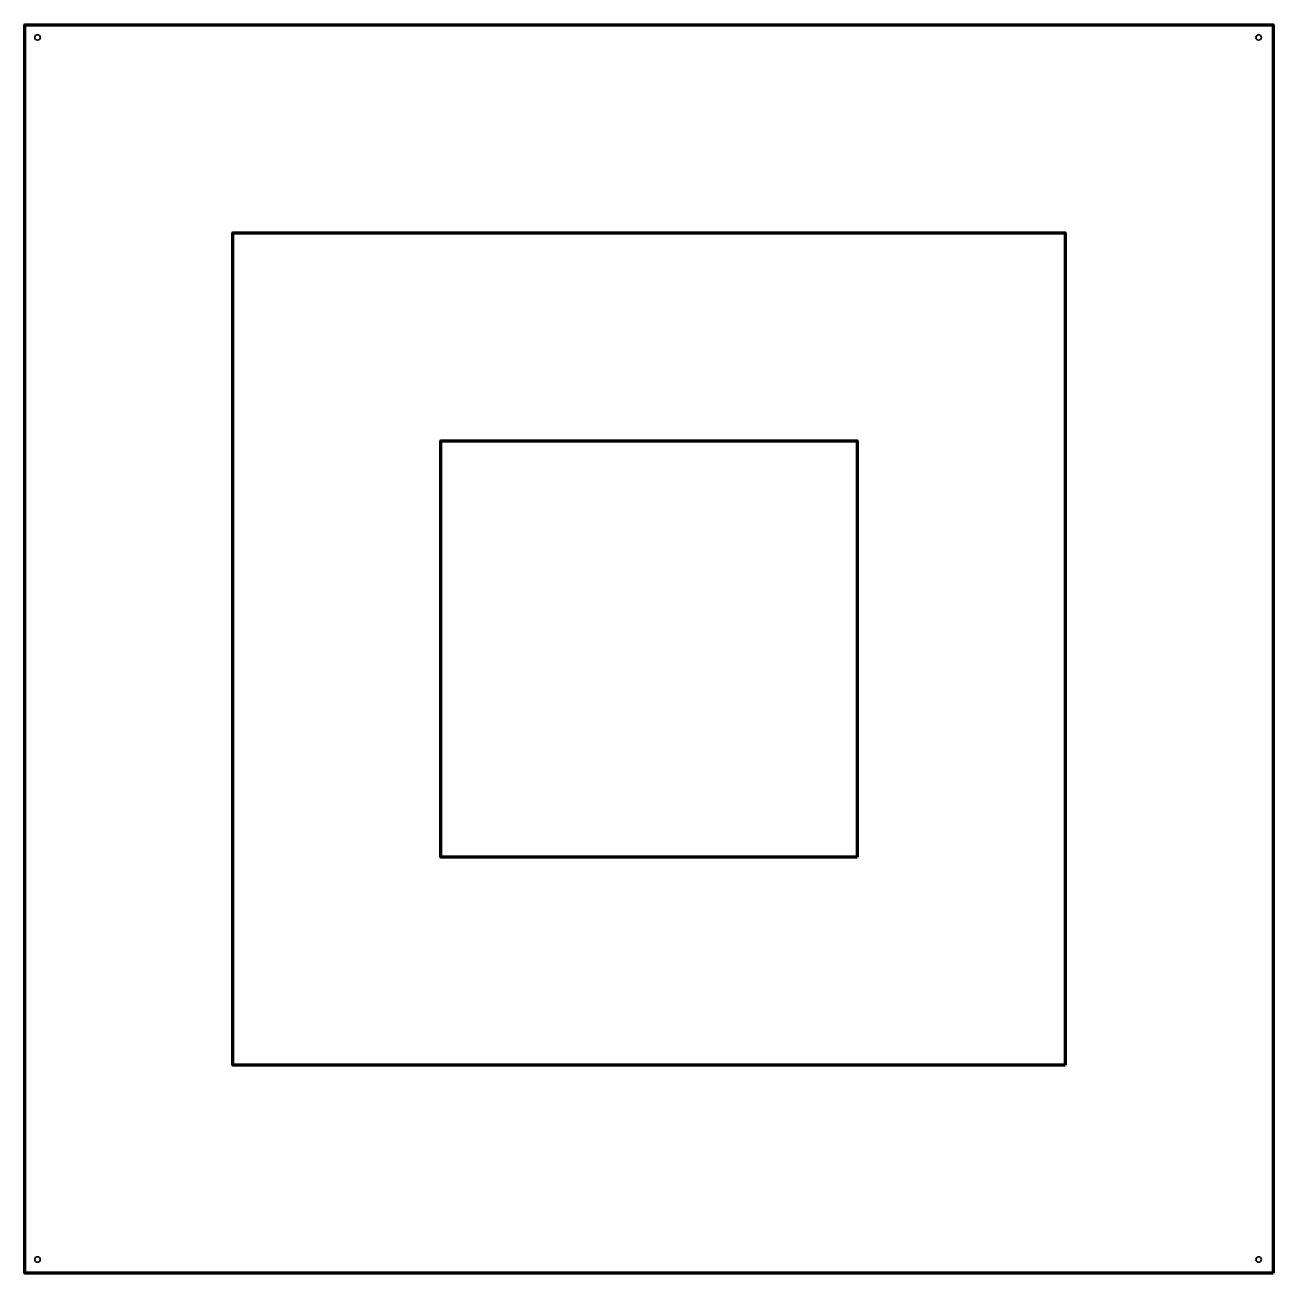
# Model space of a CAD drawing. Header units: inches. Extents: x 0 to 18, y -18 to 0.
import ezdxf

# ---------------------------------------------------------------- set-up
doc = ezdxf.new("R2010")
doc.units = ezdxf.units.IN
doc.header["$MEASUREMENT"] = 0
doc.layers.add('Layer 1', color=7, linetype='Continuous')

msp = doc.modelspace()

# ---------------------------------------------------------------- linework, layer by layer
at = {"layer": 'Layer 1', "color": 179, "lineweight": 106, "true_color": 0x231f20}
for points in [[(18, -18), (0, -18), (0, 0), (18, 0), (18, -18)], [(15, -15), (3, -15), (3, -3), (15, -3), (15, -15)], [(12, -12), (6, -12), (6, -6), (12, -6), (12, -12)]]:
    msp.add_lwpolyline(points, dxfattribs=at)
at = {"layer": 'Layer 1', "color": 179, "lineweight": 35, "true_color": 0x231f20}
for points in [[(0.153, -0.152), (0.137, -0.167), (0.137, -0.192), (0.153, -0.208), (0.168, -0.223), (0.193, -0.223), (0.208, -0.208), (0.224, -0.192), (0.224, -0.167), (0.208, -0.152), (0.193, -0.137), (0.168, -0.137), (0.153, -0.152)], [(17.764, -0.152), (17.749, -0.167), (17.749, -0.192), (17.764, -0.208), (17.779, -0.223), (17.804, -0.223), (17.82, -0.208), (17.835, -0.192), (17.835, -0.167), (17.82, -0.152), (17.804, -0.137), (17.779, -0.137), (17.764, -0.152)], [(0.153, -17.777), (0.137, -17.792), (0.137, -17.817), (0.153, -17.833), (0.168, -17.848), (0.193, -17.848), (0.208, -17.833), (0.224, -17.817), (0.224, -17.792), (0.208, -17.777), (0.193, -17.762), (0.168, -17.762), (0.153, -17.777)], [(17.764, -17.777), (17.749, -17.792), (17.749, -17.817), (17.764, -17.833), (17.779, -17.848), (17.804, -17.848), (17.82, -17.833), (17.835, -17.817), (17.835, -17.792), (17.82, -17.777), (17.804, -17.762), (17.779, -17.762), (17.764, -17.777)]]:
    msp.add_open_spline(points, degree=3, knots=[0, 0, 0, 0, 1, 1, 1, 2, 2, 2, 3, 3, 3, 4, 4, 4, 4], dxfattribs=at)

doc.saveas('drawing.dxf')
